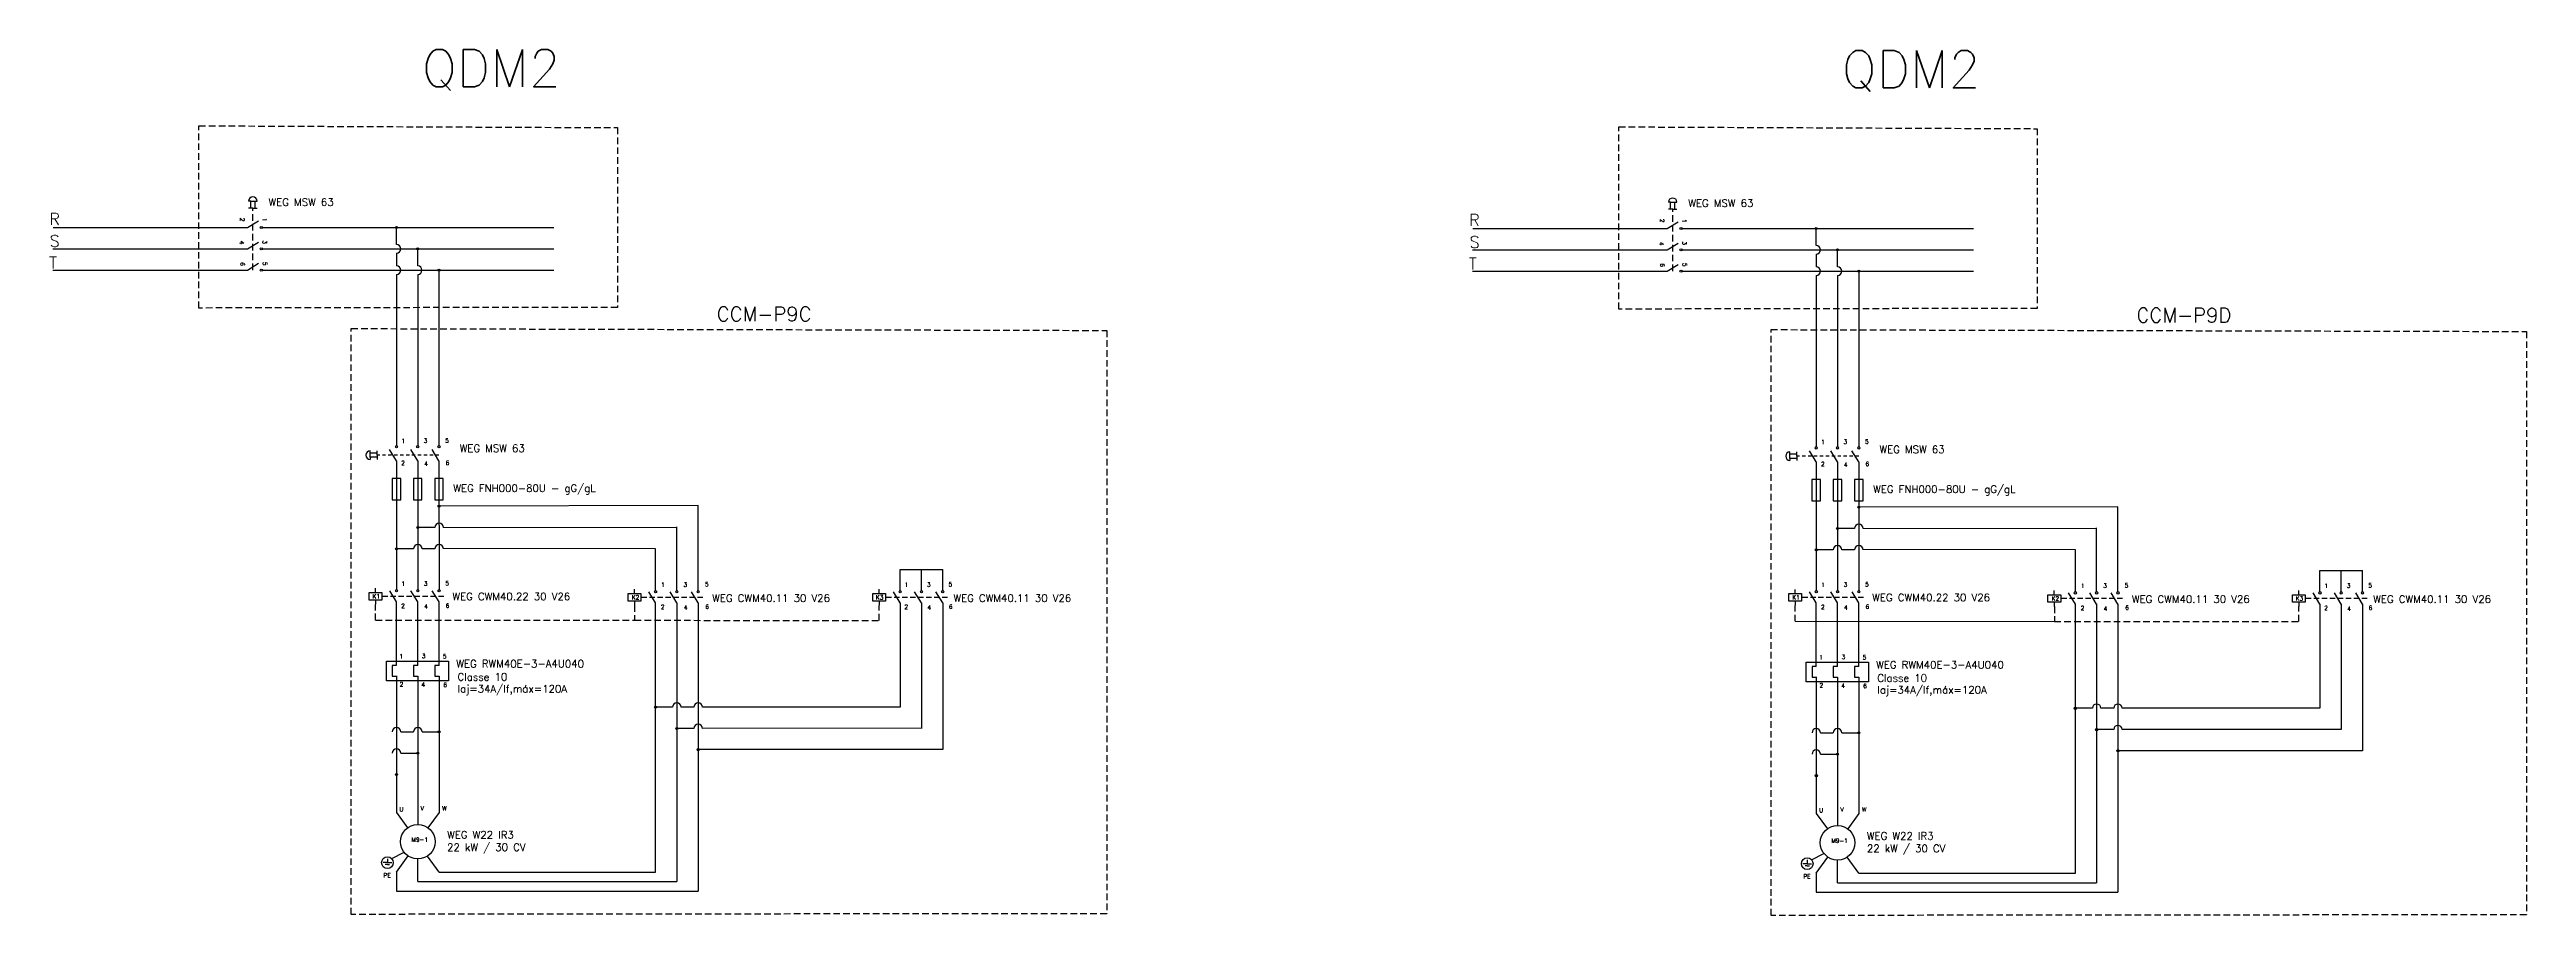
# Model space of a CAD drawing. Extents: x -259 to 641, y -96 to 322.
# Drawn here: x -55.8 to 38.2, y 113.4 to 146.3 of the extents above; entities that cross this region are included whole.
import ezdxf

# ---------------------------------------------------------------- set-up
doc = ezdxf.new("R2010")
doc.units = 0
doc.header["$MEASUREMENT"] = 0
doc.linetypes.add('DASHED2', pattern=[0.375, 0.25, -0.125])
doc.linetypes.add('HIDDEN', pattern=[0.375, 0.25, -0.125])
for name, color, linetype in [('_COTAS', 4, 'Continuous'), ('ELET_TRIFILAR_TEXTO', 4, 'Continuous'), ('Eletrocalha', 7, 'Continuous'), ('INTERTRAVAMENTO', 6, 'HIDDEN')]:
    doc.layers.add(name, color=color, linetype=linetype)
doc.layers.add('ELET_TRIFILAR_DESENHO', color=5, linetype='Continuous', plot=False)
doc.styles.add('ROMANS', font='romans')

# ---------------------------------------------------------------- blocks, each defined once
blk = doc.blocks.new('Nome - Contatos')
at = {"layer": 'ELET_TRIFILAR_TEXTO', "linetype": 'Continuous', "char_height": 0.2, "attachment_point": 1, "style": 'ROMANS'}
for s, insert in [('1', (142.46, 124.18)), ('3', (143.51, 124.19)), ('5', (144.52, 124.2)), ('2', (142.45, 123.14)), ('4', (143.53, 123.11)), ('6', (144.54, 123.15))]:
    blk.add_mtext_dynamic_manual_height_columns(s, width=0.3117, gutter_width=1.9, heights=[0.262], dxfattribs=dict(at, insert=insert))
blk = doc.blocks.new('Fusíveis')
at = {"layer": 'ELET_TRIFILAR_DESENHO', "linetype": 'Continuous'}
for p, q in [((143.68, 121.38), (143.48, 121.38)), ((143.48, 121.38), (143.48, 120.38)), ((143.88, 121.38), (143.68, 121.38)), ((143.88, 120.38), (143.88, 121.38)), ((144.68, 121.38), (144.48, 121.38)), ((144.48, 121.38), (144.48, 120.38)), ((144.88, 121.38), (144.68, 121.38)), ((144.88, 120.38), (144.88, 121.38)), ((145.68, 121.38), (145.48, 121.38)), ((145.48, 121.38), (145.48, 120.38)), ((145.88, 121.38), (145.68, 121.38)), ((145.88, 120.38), (145.88, 121.38)), ((143.48, 120.38), (143.88, 120.38)), ((144.48, 120.38), (144.88, 120.38)), ((145.48, 120.38), (145.88, 120.38))]:
    blk.add_line(p, q, dxfattribs=at)
blk = doc.blocks.new('Contator')
at = {"layer": 'ELET_TRIFILAR_DESENHO', "linetype": 'Continuous'}
for p, q in [((150.05, 112), (150.05, 112.2)), ((151.04, 111.56), (150.72, 112.08)), ((150.99, 112.13), (151.09, 112.13)), ((152.04, 111.56), (151.72, 112.08)), ((151.99, 112.13), (152.09, 112.13)), ((153.04, 111.56), (152.72, 112.08)), ((152.99, 112.13), (153.09, 112.13)), ((150.05, 111.65), (150.05, 111.45))]:
    blk.add_line(p, q, dxfattribs=at)
at = {"layer": 'ELET_TRIFILAR_DESENHO', "linetype": 'DASHED2'}
blk.add_line((153.26, 111.82), (150.35, 111.82), dxfattribs=at)
at = {"layer": 'ELET_TRIFILAR_DESENHO', "linetype": 'Continuous'}
blk.add_lwpolyline([(149.75, 112), (150.35, 112), (150.35, 111.65), (149.75, 111.65)], close=True, dxfattribs=at)
for centre in [(151.04, 112.08), (152.04, 112.08), (153.04, 112.08)]:
    blk.add_circle(centre, 0.05, dxfattribs=at)
blk = doc.blocks.new('Rele Termico')
at = {"layer": 'ELET_TRIFILAR_DESENHO', "linetype": 'Continuous'}
for p, q in [((151.04, 108.82), (150.84, 108.82)), ((150.84, 108.82), (150.84, 108.32)), ((150.84, 108.32), (151.04, 108.32)), ((152.04, 108.81), (151.84, 108.81)), ((151.84, 108.81), (151.84, 108.31)), ((151.84, 108.31), (152.04, 108.31)), ((153.04, 108.81), (152.84, 108.81)), ((152.84, 108.81), (152.84, 108.31)), ((152.84, 108.31), (153.04, 108.31))]:
    blk.add_line(p, q, dxfattribs=at)
blk.add_lwpolyline([(150.57, 109.02), (153.49, 109.02), (153.49, 108.1), (150.57, 108.1)], close=True, dxfattribs=at)
blk = doc.blocks.new('Nome - Termico')
at = {"layer": 'ELET_TRIFILAR_TEXTO', "linetype": 'Continuous', "char_height": 0.2, "attachment_point": 1, "style": 'ROMANS'}
for s, insert in [('1', (149.77, 110.74)), ('3', (150.82, 110.76)), ('5', (151.81, 110.74)), ('2', (149.78, 109.43)), ('4', (150.8, 109.41)), ('6', (151.83, 109.4))]:
    blk.add_mtext_dynamic_manual_height_columns(s, width=0.3117, gutter_width=1.9, heights=[0.262], dxfattribs=dict(at, insert=insert))

msp = doc.modelspace()

# ---------------------------------------------------------------- hatches: boundary and pattern name
at = {"layer": 'ELET_TRIFILAR_DESENHO', "linetype": 'Continuous'}
h = msp.add_hatch(color=256, dxfattribs=at)
h.dxf.hatch_style = 1
h.paths.add_polyline_path([(-42.598, 139.502, 1), (-42.679, 139.502, 1)])
h = msp.add_hatch(color=256, dxfattribs=at)
h.dxf.hatch_style = 1
h.paths.add_polyline_path([(11.302, 139.462, 1), (11.221, 139.462, 1)])
h = msp.add_hatch(color=256, dxfattribs=at)
h.dxf.hatch_style = 1
h.paths.add_polyline_path([(-41.79, 138.694, 1), (-41.871, 138.694, 1)])
h = msp.add_hatch(color=256, dxfattribs=at)
h.dxf.hatch_style = 1
h.paths.add_polyline_path([(12.11, 138.654, 1), (12.029, 138.654, 1)])
h = msp.add_hatch(color=256, dxfattribs=at)
h.dxf.hatch_style = 1
h.paths.add_polyline_path([(-41.063, 137.886), (-40.982, 137.886, 1)])
h.paths.add_polyline_path([(-41.022, 137.886), (-41.022, 137.846, 0.414214), (-40.982, 137.886)])
h.paths.add_polyline_path([(-41.022, 137.846), (-41.022, 137.886), (-41.063, 137.886, 0.414214)])
h = msp.add_hatch(color=256, dxfattribs=at)
h.dxf.hatch_style = 1
h.paths.add_polyline_path([(12.837, 137.846), (12.918, 137.846, 1)])
h.paths.add_polyline_path([(12.877, 137.846), (12.877, 137.806, 0.414214), (12.918, 137.846)])
h.paths.add_polyline_path([(12.877, 137.806), (12.877, 137.846), (12.837, 137.846, 0.414214)])
h = msp.add_hatch(color=256, dxfattribs=at)
h.dxf.hatch_style = 1
h.paths.add_polyline_path([(-40.979, 128.925, 1), (-41.06, 128.925, 1)])
h = msp.add_hatch(color=256, dxfattribs=at)
h.dxf.hatch_style = 1
h.paths.add_polyline_path([(12.921, 128.885, 1), (12.84, 128.885, 1)])
h = msp.add_hatch(color=256, dxfattribs=at)
h.dxf.hatch_style = 1
h.paths.add_polyline_path([(-41.787, 128.117, 1), (-41.867, 128.117, 1)])
h = msp.add_hatch(color=256, dxfattribs=at)
h.dxf.hatch_style = 1
h.paths.add_polyline_path([(12.113, 128.077, 1), (12.032, 128.077, 1)])
h = msp.add_hatch(color=256, dxfattribs=at)
h.dxf.hatch_style = 1
h.paths.add_polyline_path([(-42.595, 127.309, 1), (-42.675, 127.309, 1)])
h = msp.add_hatch(color=256, dxfattribs=at)
h.dxf.hatch_style = 1
h.paths.add_polyline_path([(11.305, 127.269, 1), (11.224, 127.269, 1)])
h = msp.add_hatch(color=256, dxfattribs=at)
h.dxf.hatch_style = 1
h.paths.add_polyline_path([(-32.759, 121.296, 1), (-32.839, 121.296, 1)])
h = msp.add_hatch(color=256, dxfattribs=at)
h.dxf.hatch_style = 1
h.paths.add_polyline_path([(-41.06, 120.36, -1), (-40.979, 120.36, -1)])
h = msp.add_hatch(color=256, dxfattribs=at)
h.dxf.hatch_style = 1
h.paths.add_polyline_path([(-31.951, 120.484, 1), (-32.032, 120.484, 1)])
h = msp.add_hatch(color=256, dxfattribs=at)
h.dxf.hatch_style = 1
h.paths.add_polyline_path([(21.141, 121.255, 1), (21.06, 121.255, 1)])
h = msp.add_hatch(color=256, dxfattribs=at)
h.dxf.hatch_style = 1
h.paths.add_polyline_path([(21.949, 120.444, 1), (21.868, 120.444, 1)])
h = msp.add_hatch(color=256, dxfattribs=at)
h.dxf.hatch_style = 1
h.paths.add_polyline_path([(-41.787, 119.552, 1), (-41.867, 119.552, 1)])
h = msp.add_hatch(color=256, dxfattribs=at)
h.dxf.hatch_style = 1
h.paths.add_polyline_path([(-31.143, 119.684, 1), (-31.224, 119.684, 1)])
h = msp.add_hatch(color=256, dxfattribs=at)
h.dxf.hatch_style = 1
h.paths.add_polyline_path([(12.113, 119.512, 1), (12.032, 119.512, 1)])
h = msp.add_hatch(color=256, dxfattribs=at)
h.dxf.hatch_style = 1
h.paths.add_polyline_path([(12.84, 120.32, -1), (12.921, 120.32, -1)])
h = msp.add_hatch(color=256, dxfattribs=at)
h.dxf.hatch_style = 1
h.paths.add_polyline_path([(22.757, 119.643, 1), (22.676, 119.643, 1)])
h = msp.add_hatch(color=256, dxfattribs=at)
h.dxf.hatch_style = 1
h.paths.add_polyline_path([(-42.595, 118.738, 1), (-42.675, 118.738, 1)])
h = msp.add_hatch(color=256, dxfattribs=at)
h.dxf.hatch_style = 1
h.paths.add_polyline_path([(11.305, 118.697, 1), (11.224, 118.697, 1)])

# ---------------------------------------------------------------- linework, layer by layer
at = {"layer": 'ELET_TRIFILAR_DESENHO', "color": 6, "linetype": 'Continuous'}
for p, q in [((-48.168, 140.5), (-48.249, 140.5)), ((-48.168, 140.234), (-48.168, 140.5)), ((-48.168, 140.5), (-48.007, 140.5)), ((-48.007, 140.234), (-48.007, 140.5)), ((-48.007, 140.5), (-47.926, 140.5)), ((5.731, 140.46), (5.65, 140.46)), ((5.731, 140.194), (5.731, 140.46)), ((5.731, 140.46), (5.893, 140.46)), ((5.893, 140.194), (5.893, 140.46)), ((5.893, 140.46), (5.973, 140.46)), ((-43.636, 130.943), (-43.636, 131.024)), ((-43.37, 130.943), (-43.636, 130.943)), ((-43.636, 130.781), (-43.636, 130.943)), ((-43.37, 130.781), (-43.636, 130.781)), ((-43.636, 130.781), (-43.636, 130.701)), ((-43.37, 130.862), (-43.37, 131.024)), ((-43.37, 130.862), (-43.37, 130.701)), ((10.264, 130.903), (10.264, 130.983)), ((10.529, 130.903), (10.264, 130.903)), ((10.264, 130.741), (10.264, 130.903)), ((10.529, 130.741), (10.264, 130.741)), ((10.264, 130.741), (10.264, 130.66)), ((10.529, 130.822), (10.529, 130.983)), ((10.529, 130.822), (10.529, 130.66))]:
    msp.add_line(p, q, dxfattribs=at)
at = {"layer": 'ELET_TRIFILAR_DESENHO', "linetype": 'Continuous'}
for p, q in [((-48.088, 140.234), (-48.249, 140.234)), ((-48.088, 140.234), (-47.926, 140.234)), ((5.812, 140.194), (5.65, 140.194)), ((5.812, 140.194), (5.973, 140.194)), ((-55.674, 139.502), (-48.298, 139.502)), ((-48.298, 139.502), (-47.877, 139.76)), ((-47.734, 139.543), (-47.734, 139.461)), ((-47.734, 139.502), (-36.668, 139.502)), ((-42.638, 138.856), (-42.638, 139.502)), ((-1.774, 139.462), (5.602, 139.462)), ((5.602, 139.462), (6.022, 139.72)), ((6.165, 139.502), (6.165, 139.421)), ((6.165, 139.462), (17.231, 139.462)), ((11.261, 138.815), (11.261, 139.462)), ((-55.68, 138.694), (-48.298, 138.694)), ((-48.298, 138.694), (-47.877, 138.952)), ((-47.734, 138.735), (-47.734, 138.653)), ((-47.734, 138.694), (-36.668, 138.694)), ((-42.638, 138.533), (-42.638, 138.048)), ((-41.83, 138.048), (-41.83, 138.694)), ((-1.781, 138.654), (5.602, 138.654)), ((5.602, 138.654), (6.022, 138.912)), ((6.165, 138.695), (6.165, 138.613)), ((6.165, 138.654), (17.231, 138.654)), ((11.261, 138.492), (11.261, 138.008)), ((12.069, 138.008), (12.069, 138.654)), ((-55.68, 137.886), (-48.298, 137.886)), ((-48.298, 137.886), (-47.877, 138.144)), ((-47.734, 137.927), (-47.734, 137.845)), ((-47.734, 137.886), (-36.668, 137.886)), ((-42.638, 137.725), (-42.638, 135.239)), ((-41.83, 137.725), (-41.83, 135.218)), ((-41.022, 137.886), (-41.022, 135.239)), ((-1.781, 137.846), (5.602, 137.846)), ((5.602, 137.846), (6.022, 138.104)), ((6.165, 137.887), (6.165, 137.805)), ((6.165, 137.846), (17.231, 137.846)), ((11.261, 137.684), (11.261, 135.199)), ((12.069, 137.684), (12.069, 135.177)), ((12.877, 137.846), (12.877, 135.199)), ((-42.638, 135.239), (-42.638, 131.216)), ((-41.83, 135.218), (-41.83, 131.216)), ((-41.022, 135.239), (-41.022, 131.216)), ((11.261, 135.199), (11.261, 131.175)), ((12.069, 135.177), (12.069, 131.175)), ((12.877, 135.199), (12.877, 131.175)), ((-42.638, 130.652), (-42.896, 131.073)), ((-42.679, 131.216), (-42.597, 131.216)), ((-41.83, 130.652), (-42.088, 131.073)), ((-41.871, 131.216), (-41.789, 131.216)), ((-41.022, 130.652), (-41.28, 131.073)), ((-41.063, 131.216), (-40.981, 131.216)), ((11.261, 130.612), (11.003, 131.032)), ((11.221, 131.175), (11.302, 131.175)), ((12.069, 130.612), (11.811, 131.032)), ((12.029, 131.175), (12.11, 131.175)), ((12.877, 130.612), (12.619, 131.032)), ((12.836, 131.175), (12.918, 131.175)), ((-42.638, 130.652), (-42.635, 125.754)), ((-41.83, 130.652), (-41.827, 125.754)), ((-41.022, 130.652), (-41.019, 125.754)), ((11.261, 130.612), (11.265, 125.714)), ((12.069, 130.612), (12.072, 125.714)), ((12.877, 130.612), (12.88, 125.714)), ((-41.827, 122.881), (-41.827, 125.293)), ((-41.019, 122.881), (-41.019, 125.293)), ((12.072, 122.841), (12.072, 125.253)), ((12.88, 122.841), (12.88, 125.253)), ((-42.635, 122.482), (-42.635, 118.247)), ((-41.827, 122.472), (-41.827, 117.79)), ((-41.019, 122.472), (-41.019, 118.247)), ((11.265, 122.442), (11.265, 118.207)), ((12.072, 122.432), (12.072, 117.75)), ((12.88, 122.432), (12.88, 118.207)), ((-42.635, 118.247), (-42.635, 117.304)), ((-41.827, 117.79), (-41.827, 116.847)), ((-41.019, 118.247), (-41.019, 117.304)), ((11.265, 118.207), (11.265, 117.264)), ((12.072, 117.75), (12.072, 116.806)), ((12.88, 118.207), (12.88, 117.264)), ((-42.635, 117.304), (-42.212, 116.722)), ((-41.019, 117.304), (-41.442, 116.722)), ((11.265, 117.264), (11.687, 116.681)), ((12.88, 117.264), (12.458, 116.681)), ((-42.817, 115.547), (-42.345, 115.788)), ((11.083, 115.506), (11.555, 115.748)), ((-42.979, 115.396), (-43.142, 115.396)), ((-42.979, 115.32), (-43.06, 115.32)), ((-42.979, 115.54), (-42.979, 115.396)), ((-42.979, 115.396), (-42.817, 115.396)), ((-42.979, 115.32), (-42.898, 115.32)), ((-42.635, 115.038), (-42.197, 115.649)), ((-41.827, 114.675), (-41.826, 115.535)), ((-41.019, 115.038), (-41.462, 115.646)), ((10.92, 115.356), (10.758, 115.356)), ((10.92, 115.28), (10.839, 115.28)), ((10.92, 115.5), (10.92, 115.356)), ((10.92, 115.356), (11.083, 115.356)), ((10.92, 115.28), (11.002, 115.28)), ((11.265, 114.998), (11.702, 115.609)), ((12.072, 114.634), (12.074, 115.495)), ((12.88, 114.998), (12.437, 115.606))]:
    msp.add_line(p, q, dxfattribs=at)
at = {"layer": 'ELET_TRIFILAR_DESENHO', "color": 6, "linetype": 'DASHED2'}
for p, q in [((-48.088, 137.886), (-48.088, 140.234)), ((5.812, 137.846), (5.812, 140.194))]:
    msp.add_line(p, q, dxfattribs=at)
at = {"layer": 'ELET_TRIFILAR_DESENHO', "color": 6, "linetype": 'DASHED2', "ltscale": 0.5}
for p, q in [((-41.022, 130.862), (-43.37, 130.862)), ((12.877, 130.822), (10.529, 130.822))]:
    msp.add_line(p, q, dxfattribs=at)
at = {"layer": 'ELET_TRIFILAR_DESENHO', "linetype": 'HIDDEN'}
for points in [[(-50.133, 143.364), (-34.249, 143.293), (-34.249, 136.472), (-50.133, 136.447)], [(3.766, 143.324), (19.65, 143.253), (19.65, 136.431), (3.766, 136.406)], [(-44.354, 135.667), (-15.675, 135.596), (-15.675, 113.457), (-44.354, 113.432)], [(9.546, 135.627), (38.225, 135.556), (38.225, 113.416), (9.546, 113.391)]]:
    msp.add_lwpolyline(points, close=True, dxfattribs=at)
at = {"layer": 'ELET_TRIFILAR_DESENHO', "linetype": 'Continuous'}
for points in [[(-31.183, 128.946), (-41.019, 128.925)], [(-31.183, 125.715), (-31.183, 128.946)], [(22.716, 128.906), (12.88, 128.885)], [(22.716, 125.674), (22.716, 128.906)], [(-41.181, 128.117), (-41.827, 128.117)], [(-31.991, 128.107), (-40.858, 128.117)], [(-31.991, 125.715), (-31.991, 128.138)], [(12.719, 128.077), (12.072, 128.077)], [(21.908, 128.067), (13.042, 128.077)], [(21.908, 125.674), (21.908, 128.098)], [(-41.989, 127.309), (-42.635, 127.309)], [(-41.181, 127.309), (-41.666, 127.309)], [(-32.799, 125.693), (-32.799, 127.309), (-40.858, 127.318)], [(11.911, 127.269), (11.265, 127.269)], [(12.719, 127.269), (12.234, 127.269)], [(21.1, 125.653), (21.1, 127.269), (13.042, 127.278)], [(-23.515, 125.715), (-23.515, 126.523), (-21.899, 126.523)], [(-22.707, 125.715), (-22.707, 126.523)], [(-21.899, 125.715), (-21.899, 126.523)], [(30.385, 125.674), (30.385, 126.482), (32.001, 126.482)], [(31.193, 125.674), (31.193, 126.482)], [(32.001, 125.674), (32.001, 126.482)], [(-42.635, 122.886), (-42.635, 125.293)], [(-41.019, 115.038), (-32.799, 115.038), (-32.799, 125.254)], [(-31.991, 125.254), (-31.991, 114.675)], [(-31.183, 125.254), (-31.183, 114.311)], [(-23.515, 125.254), (-23.515, 121.296)], [(-22.707, 125.254), (-22.707, 120.484)], [(-21.899, 125.254), (-21.899, 119.684)], [(11.265, 122.846), (11.265, 125.253)], [(12.88, 114.998), (21.1, 114.998), (21.1, 125.213)], [(21.908, 125.213), (21.908, 114.634)], [(22.716, 125.213), (22.716, 114.271)], [(30.385, 125.213), (30.385, 121.255)], [(31.193, 125.213), (31.193, 120.444)], [(32.001, 125.213), (32.001, 119.643)], [(-32.153, 121.296), (-32.799, 121.296)], [(-31.345, 120.484), (-31.991, 120.484)], [(-31.345, 121.296), (-31.83, 121.296)], [(-23.515, 121.296), (-31.022, 121.296)], [(-22.707, 120.494), (-31.022, 120.484)], [(21.747, 121.255), (21.1, 121.255)], [(22.555, 120.444), (21.908, 120.444)], [(22.555, 121.255), (22.07, 121.255)], [(30.385, 121.255), (22.878, 121.255)], [(31.193, 120.453), (22.878, 120.444)], [(-42.473, 120.36), (-41.989, 120.36)], [(-42.473, 119.552), (-41.827, 119.552)], [(-41.666, 120.36), (-41.019, 120.36)], [(-21.899, 119.684), (-31.183, 119.684)], [(11.426, 120.32), (11.911, 120.32)], [(11.426, 119.512), (12.072, 119.512)], [(12.234, 120.32), (12.88, 120.32)], [(32.001, 119.643), (22.716, 119.643)], [(-42.635, 115.038), (-42.635, 114.311), (-31.183, 114.312)], [(11.265, 114.998), (11.265, 114.271), (22.716, 114.272)], [(-41.827, 114.675), (-31.991, 114.675)], [(12.072, 114.634), (21.908, 114.634)]]:
    msp.add_lwpolyline(points, dxfattribs=at)
for centre, radius in [((-47.774, 139.502), 0.0404), ((-42.638, 139.502), 0.0404), ((6.125, 139.462), 0.0404), ((11.261, 139.462), 0.0404), ((-47.774, 138.694), 0.0404), ((-41.83, 138.694), 0.0404), ((6.125, 138.654), 0.0404), ((12.069, 138.654), 0.0404), ((-47.774, 137.886), 0.0404), ((-41.022, 137.886), 0.0404), ((6.125, 137.846), 0.0404), ((12.877, 137.846), 0.0404), ((-42.638, 131.175), 0.0404), ((-41.83, 131.175), 0.0404), ((-41.022, 131.175), 0.0404), ((11.261, 131.135), 0.0404), ((12.069, 131.135), 0.0404), ((12.877, 131.135), 0.0404), ((-41.019, 128.925), 0.0404), ((12.88, 128.885), 0.0404), ((-41.827, 128.117), 0.0404), ((12.072, 128.077), 0.0404), ((-42.635, 127.309), 0.0404), ((11.265, 127.269), 0.0404), ((-32.799, 121.296), 0.0404), ((-41.019, 120.36), 0.0404), ((-31.991, 120.484), 0.0404), ((21.1, 121.255), 0.0404), ((21.908, 120.444), 0.0404), ((-41.827, 119.552), 0.0404), ((-31.183, 119.684), 0.0404), ((12.072, 119.512), 0.0404), ((12.88, 120.32), 0.0404), ((22.716, 119.643), 0.0404), ((-42.635, 118.738), 0.0404), ((11.265, 118.697), 0.0404), ((-41.827, 116.191), 0.656), ((12.072, 116.151), 0.656), ((-42.979, 115.396), 0.222), ((10.92, 115.356), 0.222)]:
    msp.add_circle(centre, radius, dxfattribs=at)
at = {"layer": 'ELET_TRIFILAR_DESENHO', "color": 6, "linetype": 'Continuous'}
for centre, start, end in [((-48.088, 140.5), 0, 180), ((5.812, 140.46), 0, 180), ((-43.636, 130.862), 90, 270), ((10.264, 130.822), 90, 270)]:
    msp.add_arc(centre, 0.162, start, end, dxfattribs=at)
at = {"layer": 'ELET_TRIFILAR_DESENHO', "linetype": 'Continuous'}
for centre, start, end in [((-42.638, 138.694), 270, 90), ((11.261, 138.654), 270, 90), ((-42.638, 137.886), 270, 90), ((-41.83, 137.886), 270, 90), ((11.261, 137.846), 270, 90), ((12.069, 137.846), 270, 90), ((-41.019, 128.117), 0, 180), ((12.88, 128.077), 0, 180), ((-41.827, 127.309), 0, 180), ((-41.019, 127.309), 0, 180), ((12.072, 127.269), 0, 180), ((12.88, 127.269), 0, 180), ((-31.991, 121.296), 0, 180), ((-31.183, 121.296), 0, 180), ((21.908, 121.255), 0, 180), ((22.716, 121.255), 0, 180), ((-42.635, 120.36), 0, 180), ((-41.827, 120.36), 0, 180), ((-31.183, 120.484), 0, 180), ((11.265, 120.32), 0, 180), ((12.072, 120.32), 0, 180), ((22.716, 120.444), 0, 180), ((-42.635, 119.552), 0, 180), ((11.265, 119.512), 0, 180)]:
    msp.add_arc(centre, 0.162, start, end, dxfattribs=at)
at = {"layer": 'Eletrocalha', "color": 6, "linetype": 'DASHED2'}
for points in [[(-33.595, 125.16), (-33.595, 124.594), (-24.313, 124.589), (-24.311, 125.16)], [(20.304, 125.12), (20.304, 124.554), (29.586, 124.549), (29.589, 125.12)], [(-43.431, 124.597), (-43.431, 124.597), (-33.595, 124.594), (-33.595, 124.594)]]:
    msp.add_lwpolyline(points, dxfattribs=at)
at = {"layer": 'Eletrocalha', "color": 6}
msp.add_lwpolyline([(10.468, 124.556), (10.468, 124.556), (20.304, 124.554), (20.304, 124.554)], dxfattribs=at)
at = {"layer": 'INTERTRAVAMENTO', "linetype": 'HIDDEN'}
for p, q in [((-43.431, 124.597), (-43.431, 125.2)), ((10.468, 124.556), (10.468, 125.159))]:
    msp.add_line(p, q, dxfattribs=at)

# ---------------------------------------------------------------- block references
at = {"layer": '_COTAS', "linetype": 'Continuous', "xscale": 0.8079180569963671, "yscale": 0.8079180569963671, "zscale": 0.8079180569963671, "rotation": 270}
for p in [(-147.892, 254.96), (-93.992, 254.92)]:
    msp.add_blockref('Nome - Contatos', p, dxfattribs=at)
at = {"layer": '_COTAS', "linetype": 'Continuous', "xscale": 0.8079180569963671, "yscale": 0.8079180569963671, "zscale": 0.8079180569963671}
for name, p in [('Nome - Contatos', (-157.546, 31.156)), ('Nome - Contatos', (-103.646, 31.116)), ('Nome - Contatos', (-157.543, 25.735)), ('Nome - Contatos', (-147.686, 25.696)), ('Nome - Contatos', (-138.441, 25.696)), ('Nome - Contatos', (-103.643, 25.695)), ('Nome - Contatos', (-93.786, 25.655)), ('Nome - Contatos', (-84.541, 25.655)), ('Nome - Termico', (-163.524, 33.837)), ('Nome - Termico', (-109.624, 33.797))]:
    msp.add_blockref(name, p, dxfattribs=at)
at = {"layer": 'ELET_TRIFILAR_DESENHO', "linetype": 'Continuous', "xscale": 0.8079180569963671, "yscale": 0.8079180569963671, "zscale": 0.8079180569963671}
for name, p in [('Fusíveis', (-158.72, 31.913)), ('Fusíveis', (-104.82, 31.873)), ('Contator', (-164.663, 35.16)), ('Contator', (-154.827, 35.121)), ('Contator', (-145.543, 35.121)), ('Contator', (-110.763, 35.12)), ('Contator', (-100.928, 35.08)), ('Contator', (-91.643, 35.08)), ('Rele Termico', (-164.663, 34.966)), ('Rele Termico', (-110.763, 34.926))]:
    msp.add_blockref(name, p, dxfattribs=at)

# ---------------------------------------------------------------- texts
at = {"layer": 'ELET_TRIFILAR_TEXTO', "style": 'ROMANS'}
for s, height, p in [('QDM2', 1.4139, (-41.675, 144.843)), ('QDM2', 1.4139, (12.224, 144.803)), ('WEG MSW 63', 0.2828, (-47.494, 140.325)), ('WEG MSW 63', 0.2828, (6.406, 140.284)), ('CCM-P9C', 0.5457, (-30.48, 135.942)), ('CCM-P9D', 0.5457, (23.42, 135.902)), ('WEG MSW 63      ', 0.28277, (-40.236, 130.98)), ('WEG MSW 63      ', 0.28277, (13.663, 130.94)), ('WEG FNH000-80U - gG/gL  ', 0.28277, (-40.477, 129.467)), ('WEG FNH000-80U - gG/gL  ', 0.28277, (13.422, 129.427)), ('WEG CWM40.22 30 V26', 0.28277, (-40.512, 125.357)), ('WEG CWM40.11 30 V26', 0.28277, (-30.651, 125.296)), ('WEG CWM40.11 30 V26', 0.28277, (-21.491, 125.296)), ('WEG CWM40.22 30 V26', 0.28277, (13.388, 125.317)), ('WEG CWM40.11 30 V26', 0.28277, (23.248, 125.256)), ('WEG CWM40.11 30 V26', 0.28277, (32.408, 125.256)), ('WEG RWM40E-3-A4U040    ', 0.28277, (-40.364, 122.805)), ('WEG RWM40E-3-A4U040    ', 0.28277, (13.536, 122.765)), ('Iaj=34A/If,máx=120A ', 0.28277, (-40.317, 121.852)), ('Iaj=34A/If,máx=120A ', 0.28277, (13.582, 121.811)), ('WEG W22 IR3', 0.28277, (-40.714, 116.307)), ('22 kW / 30 CV', 0.28277, (-40.715, 115.837)), ('WEG W22 IR3', 0.28277, (13.185, 116.267)), ('22 kW / 30 CV', 0.28277, (13.185, 115.796))]:
    msp.add_text(s, height=height, dxfattribs=at).set_placement(p)
at = {"layer": 'ELET_TRIFILAR_TEXTO', "linetype": 'Continuous', "attachment_point": 1, "style": 'ROMANS'}
for s, width, heights, insert, char_height in [('S', 0.45782, [0.385], (-55.797, 139.21), 0.441), ('R', 0.45782, [0.385], (-55.812, 140.045), 0.441), ('S', 0.45782, [0.385], (-1.898, 139.17), 0.441), ('R', 0.45782, [0.385], (-1.912, 140.004), 0.441), ('T', 0.45782, [0.385], (-55.826, 138.393), 0.441), ('T', 0.45782, [0.385], (-1.926, 138.353), 0.441), ('K1', 0.45782, [0.385], (-43.544, 125.585), 0.1616), ('K2', 0.45782, [0.385], (-33.7, 125.543), 0.1616), ('K3', 0.45782, [0.385], (-24.435, 125.543), 0.1616), ('K1', 0.45782, [0.385], (10.355, 125.544), 0.1616), ('K2', 0.45782, [0.385], (20.2, 125.503), 0.1616), ('K3', 0.45782, [0.385], (29.464, 125.503), 0.1616), ('U', 0.45782, [0.385], (-42.526, 117.501), 0.162), ('V', 0.45782, [0.385], (-41.719, 117.535), 0.162), ('W', 0.45782, [0.385], (-40.899, 117.535), 0.162), ('U', 0.45782, [0.385], (11.373, 117.461), 0.162), ('V', 0.45782, [0.385], (12.181, 117.495), 0.162), ('W', 0.45782, [0.385], (13, 117.495), 0.162), ('M9-1', 0.51858, [0.563], (-42.063, 116.348), 0.1616), ('M9-1', 0.51858, [0.563], (11.837, 116.308), 0.1616), ('PE', 0.45782, [0.385], (-43.128, 114.997), 0.1616), ('PE', 0.45782, [0.385], (10.772, 114.957), 0.1616)]:
    msp.add_mtext_dynamic_manual_height_columns(s, width=width, gutter_width=2.793, heights=heights, dxfattribs=dict(at, insert=insert, char_height=char_height))
at = {"layer": 'ELET_TRIFILAR_TEXTO', "linetype": 'Continuous', "char_height": 0.28277, "width": 5.65415, "attachment_point": 1, "style": 'ROMANS'}
for insert in [(-40.32, 122.585), (13.579, 122.545)]:
    msp.add_mtext('Classe 10     ', dxfattribs=dict(at, insert=insert))

doc.saveas('drawing.dxf')
